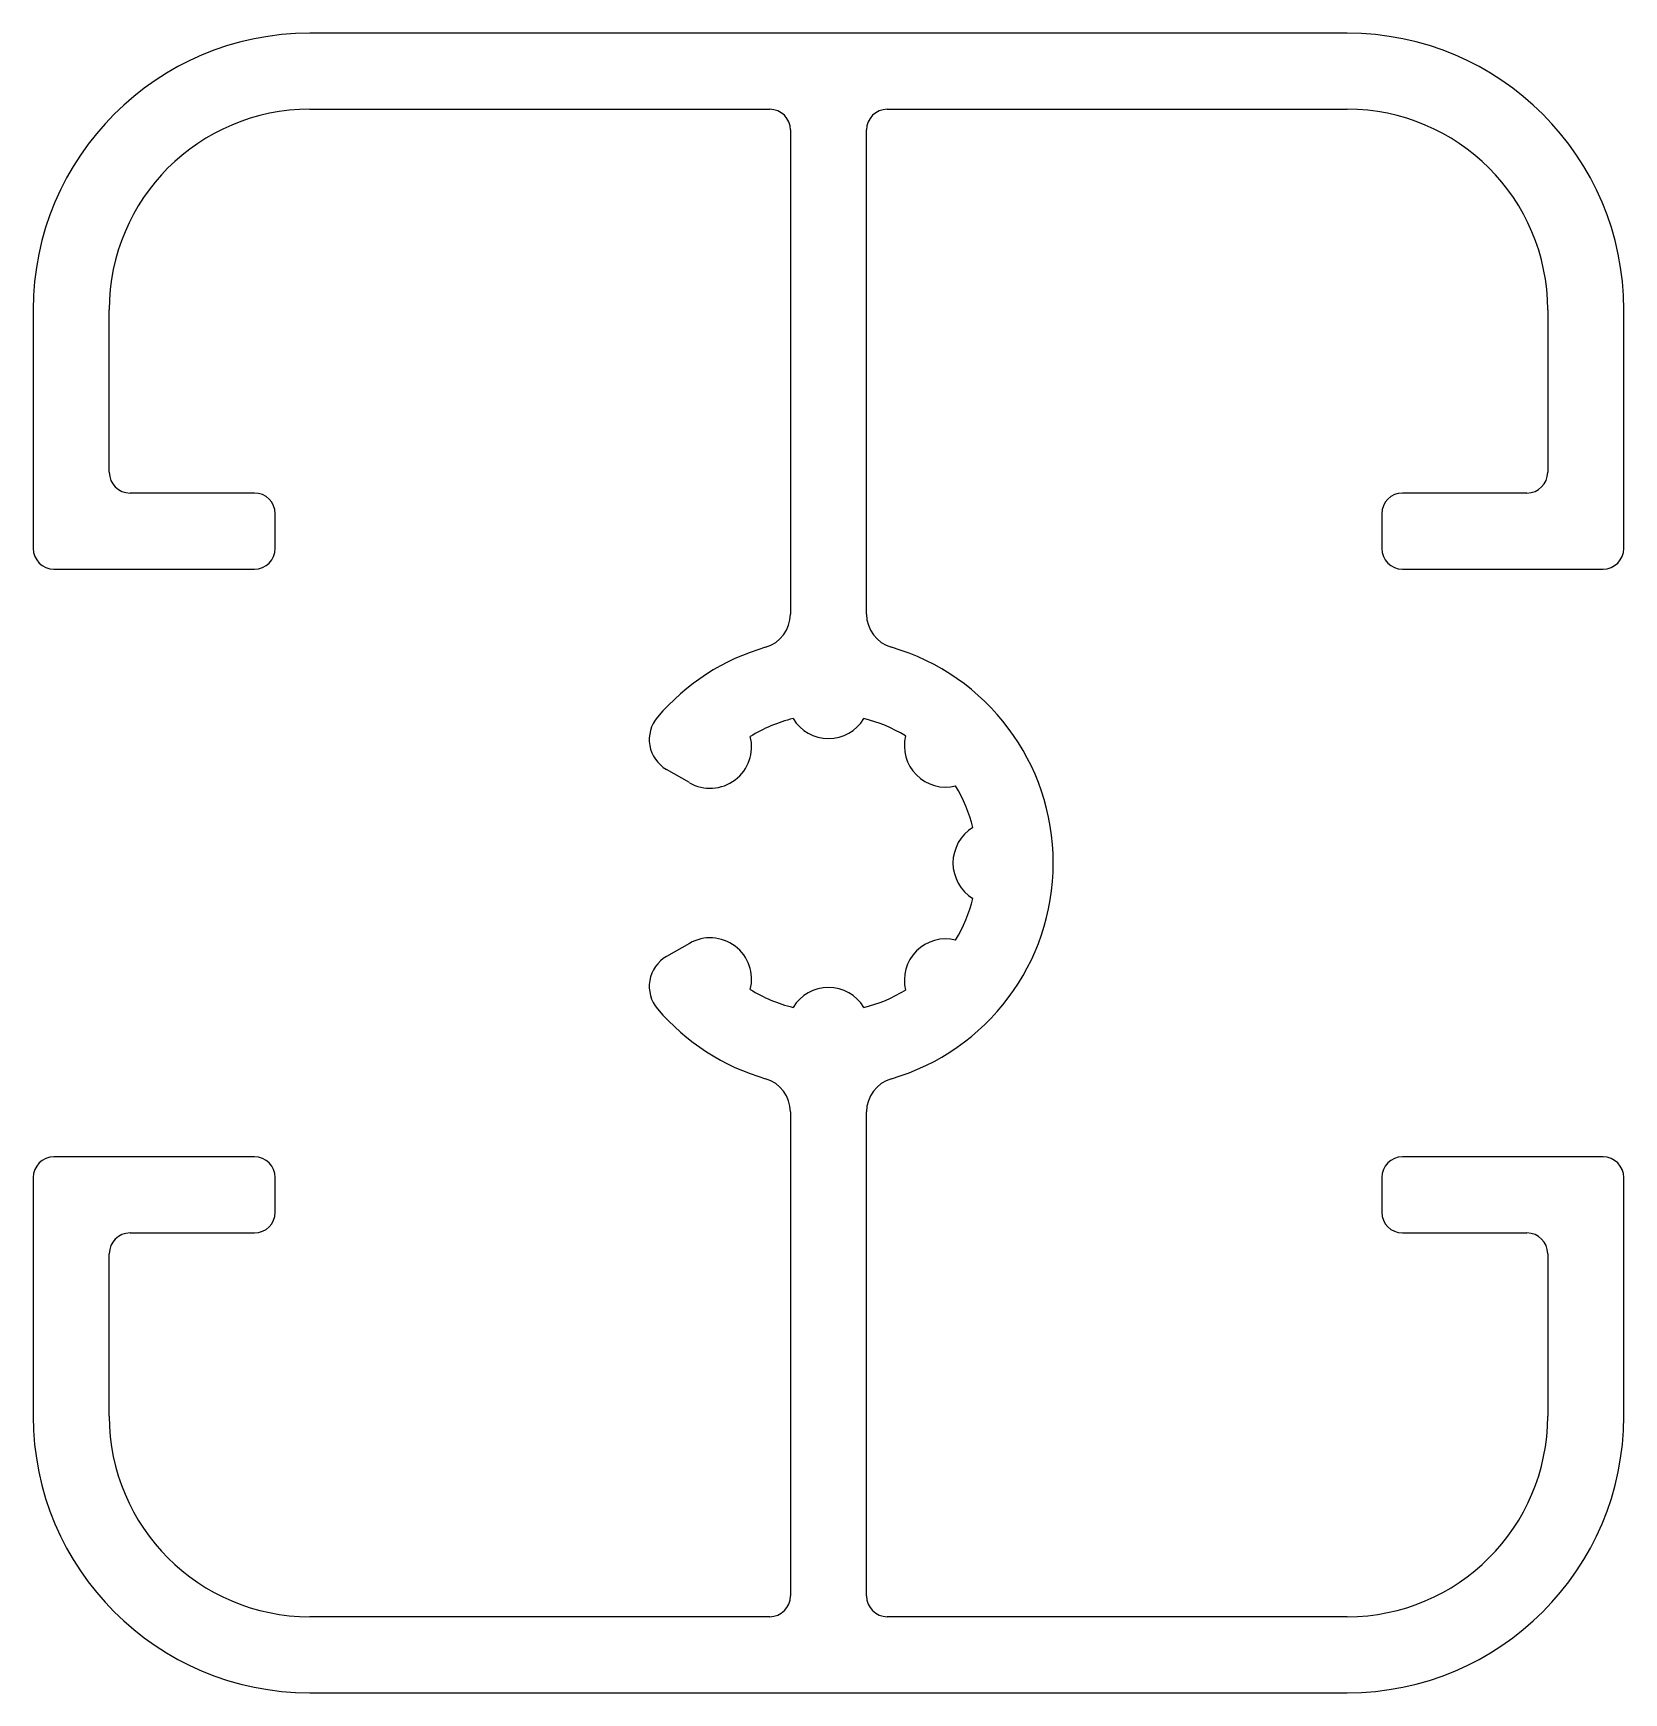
# Model space of a CAD drawing. Extents: x 1688.6 to 1711.6, y 1953.3 to 1977.3.
import ezdxf

# ---------------------------------------------------------------- set-up
doc = ezdxf.new("R2010")
doc.units = 0
doc.layers.add('OLCU', color=242, linetype='CONTINUOUS')

msp = doc.modelspace()

# ---------------------------------------------------------------- linework, layer by layer
at = {"layer": 'OLCU', "color": 0}
for p, q in [((1707.639, 1977.297), (1692.639, 1977.297)), ((1692.639, 1976.197), (1699.289, 1976.197)), ((1700.989, 1976.197), (1707.639, 1976.197)), ((1699.589, 1975.897), (1699.589, 1968.897)), ((1700.689, 1968.897), (1700.689, 1975.897)), ((1688.639, 1973.297), (1688.639, 1969.847)), ((1689.739, 1970.947), (1689.739, 1973.297)), ((1710.539, 1973.297), (1710.539, 1970.947)), ((1711.639, 1969.847), (1711.639, 1973.297)), ((1691.839, 1970.647), (1690.039, 1970.647)), ((1710.239, 1970.647), (1708.439, 1970.647)), ((1692.139, 1969.847), (1692.139, 1970.347)), ((1708.139, 1970.347), (1708.139, 1969.847)), ((1688.939, 1969.547), (1691.839, 1969.547)), ((1708.439, 1969.547), (1711.339, 1969.547)), ((1698.127, 1966.459), (1697.797, 1966.649)), ((1698.127, 1964.135), (1697.797, 1963.945)), ((1699.589, 1961.697), (1699.589, 1954.697)), ((1700.689, 1954.697), (1700.689, 1961.697)), ((1691.839, 1961.047), (1688.939, 1961.047)), ((1711.339, 1961.047), (1708.439, 1961.047)), ((1688.639, 1960.747), (1688.639, 1957.297)), ((1692.139, 1960.247), (1692.139, 1960.747)), ((1708.139, 1960.747), (1708.139, 1960.247)), ((1711.639, 1957.297), (1711.639, 1960.747)), ((1690.039, 1959.947), (1691.839, 1959.947)), ((1708.439, 1959.947), (1710.239, 1959.947)), ((1689.739, 1957.297), (1689.739, 1959.647)), ((1710.539, 1959.647), (1710.539, 1957.297)), ((1699.289, 1954.397), (1692.639, 1954.397)), ((1707.639, 1954.397), (1700.989, 1954.397)), ((1692.639, 1953.297), (1707.639, 1953.297))]:
    msp.add_line(p, q, dxfattribs=at)
for centre, radius, start, end in [((1692.639, 1973.297), 4, 90, 180), ((1707.639, 1973.297), 4, 0, 90), ((1692.639, 1973.297), 2.9, 90, 180), ((1699.289, 1975.897), 0.3, 0, 90), ((1700.989, 1975.897), 0.3, 90, 180), ((1707.639, 1973.297), 2.9, 0, 90), ((1690.039, 1970.947), 0.3, 180, 270), ((1710.239, 1970.947), 0.3, 270, 0), ((1691.839, 1970.347), 0.3, 0, 90), ((1708.439, 1970.347), 0.3, 90, 180), ((1688.939, 1969.847), 0.3, 180, 270), ((1691.839, 1969.847), 0.3, 270, 0), ((1708.439, 1969.847), 0.3, 180, 270), ((1711.339, 1969.847), 0.3, 270, 0), ((1699.089, 1968.897), 0.5, 286.2602, 0), ((1701.189, 1968.897), 0.5, 180, 253.7398), ((1700.139, 1965.297), 3.25, 106.2602, 139.5243), ((1700.139, 1965.297), 3.25, 286.2602, 73.7398), ((1698.047, 1967.082), 0.5, 139.5243, 240), ((1700.139, 1965.297), 2.15, 103.7908, 121.7317), ((1700.139, 1967.697), 0.6, 211.3299, 328.6701), ((1700.139, 1965.297), 2.15, 58.7908, 76.2092), ((1698.427, 1966.978), 0.6, 240, 14.1926), ((1701.836, 1966.994), 0.6, 166.3299, 283.6701), ((1700.139, 1965.297), 2.15, 13.7908, 31.2092), ((1702.539, 1965.297), 0.6, 121.3299, 238.6701), ((1700.139, 1965.297), 2.15, 328.7908, 346.2092), ((1698.427, 1963.615), 0.6, 345.8074, 120), ((1701.836, 1963.6), 0.6, 76.3299, 193.6701), ((1698.047, 1963.512), 0.5, 120, 220.4757), ((1700.139, 1965.297), 2.15, 238.2683, 256.2092), ((1700.139, 1962.897), 0.6, 31.3299, 148.6701), ((1700.139, 1965.297), 2.15, 283.7908, 301.2092), ((1700.139, 1965.297), 3.25, 220.4757, 253.7398), ((1699.089, 1961.697), 0.5, 0, 73.7398), ((1701.189, 1961.697), 0.5, 106.2602, 180), ((1688.939, 1960.747), 0.3, 90, 180), ((1691.839, 1960.747), 0.3, 0, 90), ((1708.439, 1960.747), 0.3, 90, 180), ((1711.339, 1960.747), 0.3, 0, 90), ((1691.839, 1960.247), 0.3, 270, 0), ((1708.439, 1960.247), 0.3, 180, 270), ((1690.039, 1959.647), 0.3, 90, 180), ((1710.239, 1959.647), 0.3, 0, 90), ((1692.639, 1957.297), 4, 180, 270), ((1692.639, 1957.297), 2.9, 180, 270), ((1707.639, 1957.297), 4, 270, 0), ((1707.639, 1957.297), 2.9, 270, 360), ((1699.289, 1954.697), 0.3, 270, 0), ((1700.989, 1954.697), 0.3, 180, 270)]:
    msp.add_arc(centre, radius, start, end, dxfattribs=at)

doc.saveas('drawing.dxf')
